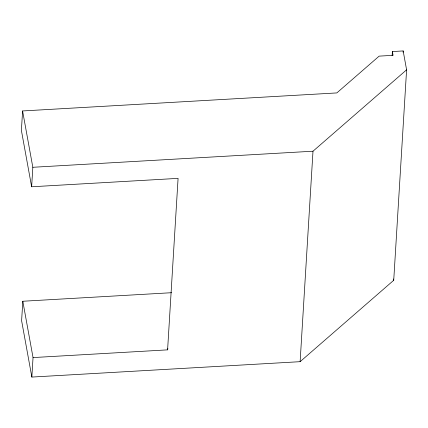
<?xml version="1.0" encoding="UTF-8"?>
<svg xmlns="http://www.w3.org/2000/svg" width="428" height="428" viewBox="0 0 428 428"><rect width="100%" height="100%" fill="white"/><g stroke="black" fill="none" stroke-linecap="round" stroke-linejoin="round"><path stroke-width="0.64" d="M22.807 301.248L21.614 320.733L31.849 377.068L300.124 361.676L393.728 280.292L406.6 69.828L403.165 50.932L392.39 51.553L393.075 55.33L379.144 56.132L336.825 92.924L22.593 110.954L21.4 130.438L31.64 186.774L178.085 178.369L167.594 349.858L33.042 357.578L22.807 301.248L171.591 292.709M31.64 186.774L32.828 167.284L22.593 110.954M31.849 377.068L33.042 357.578M300.124 361.676L312.996 151.212L406.6 69.828M392.144 55.549L392.39 51.553M403.085 52.264L403.165 50.932M167.594 349.858L167.92 348.574M32.828 167.284L312.996 151.212M393.493 278.986L393.728 280.292"/></g></svg>
